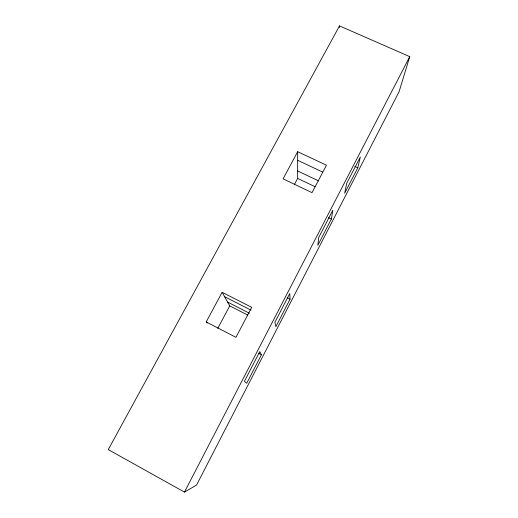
<?xml version="1.0" encoding="UTF-8"?>
<svg xmlns="http://www.w3.org/2000/svg" width="518" height="518" viewBox="0 0 518 518"><rect width="100%" height="100%" fill="white"/><g stroke="black" fill="none" stroke-linecap="round" stroke-linejoin="round"><path stroke-width="0.78" d="M294.263 184.771L297.643 178.419L297.675 151.696L326.457 165.21L312.024 192.651L283.087 178.852L297.675 151.696M339.348 27.493L339.517 25.9L409.744 56.656L399.08 91.744L196.529 485.101L184.466 492.1L108.256 449.605L339.517 25.9M331.358 219.069L332.802 210.243L318.7 237.548L317.819 245.325L331.358 219.069L328.444 217.67M357.783 167.813L360.308 156.993L346.671 183.398L344.677 193.233L357.783 167.813L354.856 166.446M261.396 354.759L246.691 383.281L244.418 381.339L259.796 351.567L261.396 354.759L258.605 353.315M290.074 299.132L275.854 326.716L274.909 322.319L289.756 293.57L290.074 299.132L287.199 297.688M184.466 492.1L409.744 56.656M217.741 328.393L229.733 305.885L222.131 292.307L206.203 321.943L207.206 323.096M297.669 160.295L322.682 172.086M297.656 170.966L318.622 180.892M297.643 178.419L314.957 186.648M222.131 292.307L251.709 307.349L235.943 337.322L206.203 321.943M224.585 296.691L251.055 310.172M227.616 302.111L249.43 313.235M229.733 305.885L247.714 315.067"/></g></svg>
